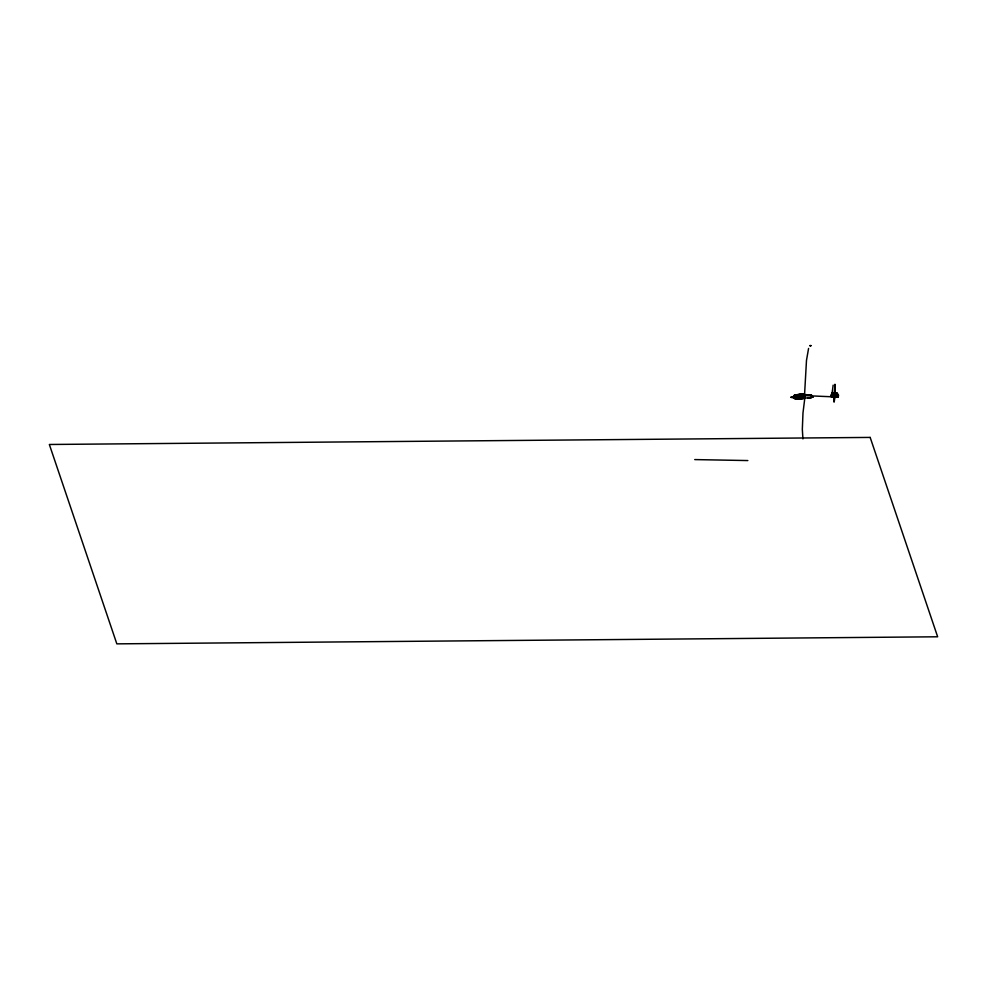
<?xml version="1.0" encoding="UTF-8"?>
<svg xmlns="http://www.w3.org/2000/svg" width="987" height="987" viewBox="0 0 987 987"><rect width="100%" height="100%" fill="white"/><g stroke="black" fill="none" stroke-linecap="round" stroke-linejoin="round"><path stroke-width="1.48" d="M834.731 396.885L835.767 396.86M834.508 394.726C833.312 397.329 836.014 397.687 834.57 396.712M804.775 395.071L793.782 395.725L793.573 397.23L794.473 398.501L803.245 398.625L804.565 396.836L804.467 394.306L798.051 394.529L793.782 395.725L801.382 394.319L810.191 394.948M835.249 396.971C833.065 387.706 842.787 397.958 834.644 397.058C838.494 389.149 827.044 394.553 832.473 397.033M835.594 393.418L837.038 393.258L838.148 396.7L831.239 396.762L832.164 393.27L835.051 393.825M804.713 396.169L793.61 396.577L794.227 395.701L799.556 394.714L804.713 394.664L804.565 396.836L793.585 397.305L795.781 396.083L803.554 395.553L832.497 396.811M793.77 395.738L793.671 397.588L796.46 395.984L793.647 395.923M794.029 395.54L793.98 398.106L803.973 398.032M794.239 398.341L794.325 395.454L799.433 395.688L795.793 397.736C787.49 396.083 803.282 392.69 804.775 395.256M794.313 398.39L794.486 395.417L796.053 394.923L803.554 395.553L794.486 398.501M835.693 393.505L834.447 393.665L833.99 401.129L834.36 392.986L835.372 393.06L832.164 393.27L831.412 396.823L832.3 393.307L831.609 396.873L832.436 393.357L831.807 396.922L832.596 393.381L832.016 396.959L832.51 394.603M834.163 393.505L835.002 397.033L834.607 393.011M834.496 396.305C836.31 396.552 840.184 396.7 835.804 397.07C834.41 385.67 840.492 403.782 837.038 393.258C840.221 396.811 834.891 400.377 836.779 393.295L837.482 396.848L836.273 393.357C837.716 399.167 835.557 396.675 835.372 393.06A11.659 4.787 3.9 0 0 832.732 393.097A2.282 0.938 3.9 0 0 832.152 393.147M835.878 396.577L835.261 393.69L835.36 397.008L838.148 396.7C831.165 396.009 842.775 398.588 836.791 393.171L837.494 396.663L834.694 396.318M832.09 393.221L833.151 385.152M832.238 396.996L832.584 394.615M832.522 394.257L832.041 396.552L832.609 393.147L831.622 396.638L832.3 393.233C830.536 396.145 832.325 398.477 832.596 394.245M808.575 348.436L806.49 360.366L804.578 394.306M793.523 396.86L794.153 396.379L790.858 397.206M794.412 398.452L801.16 395.614C788.354 395.047 800.889 394.171 804.738 394.8M793.893 395.627L797.743 395.824L793.832 397.897M798.039 394.862L804.59 394.455L804.442 397.206L798.002 399.167L795.053 398.711M796.127 398.945L804.738 395.96M796.361 395.096L804.245 394.257M804.812 398.131L802.974 413.059L802.332 429.394L802.937 438.907M803.233 398.625L797.521 399.13M804.023 397.971L798.002 399.167M811.117 397.884L810.068 397.736M796.793 399.056L804.627 396.589M805.071 398.057L810.265 397.736M807.934 398.242L811.006 397.761M800.827 394.541L797.04 394.985M798.212 394.849L799.976 394.64M803.171 394.306L804.208 394.245M834.336 393.344L835.52 393.307M837.815 396.774L836.52 393.332L837.149 396.91L836.014 393.381L836.075 396.947M804.356 397.416L793.758 397.786M810.463 397.366L813.374 397.243M810.45 395.01L811.289 394.997M834.459 393.455L835.372 393.06A11.659 4.812 3 0 0 832.732 393.134A2.282 0.938 3 0 0 832.152 393.184A2.221 0.913 3 0 0 832.794 393.282A11.671 4.812 3 0 0 835.36 393.159A11.671 4.787 3.9 0 1 832.794 393.258A2.221 0.913 3.9 0 1 832.152 393.208M801.617 394.269L803.517 394.282M694.737 459.584L747.85 460.559M809.908 345.684L810.364 345.684A7.39 2.381 2.5 0 1 811.215 345.66L810.87 345.635A2.356 0.765 2.5 0 0 810.006 345.61L809.858 345.672A2.085 0.666 2.5 0 0 810.413 345.684M808.217 394.751L811.659 395.096M835.471 393.381L834.36 392.986M810.228 394.96L810.919 395.034M793.301 397.823L790.92 397.391M837.827 396.688L836.532 393.147L836.939 395.429M834.706 384.511A4.404 1.814 3 0 1 835.286 384.498A4.281 1.764 3 0 1 834.731 384.56M835.261 385.103L834.916 392.493L835.261 385.103M835.113 385.09L834.706 392.481L835.113 385.09M835.903 396.86L838.148 396.7L835.94 396.811M834.953 385.09L834.508 392.468L834.953 385.09M834.632 393.776L834.138 401.129L834.632 393.776M834.829 393.776L834.299 401.141L834.829 393.776M870.164 437.414L49.35 444.483L116.836 643.857L937.65 636.788L870.164 437.414M834.249 401.697A4.404 1.801 3.9 0 0 833.67 401.697A4.281 1.752 3.9 0 0 834.262 401.734"/></g></svg>
